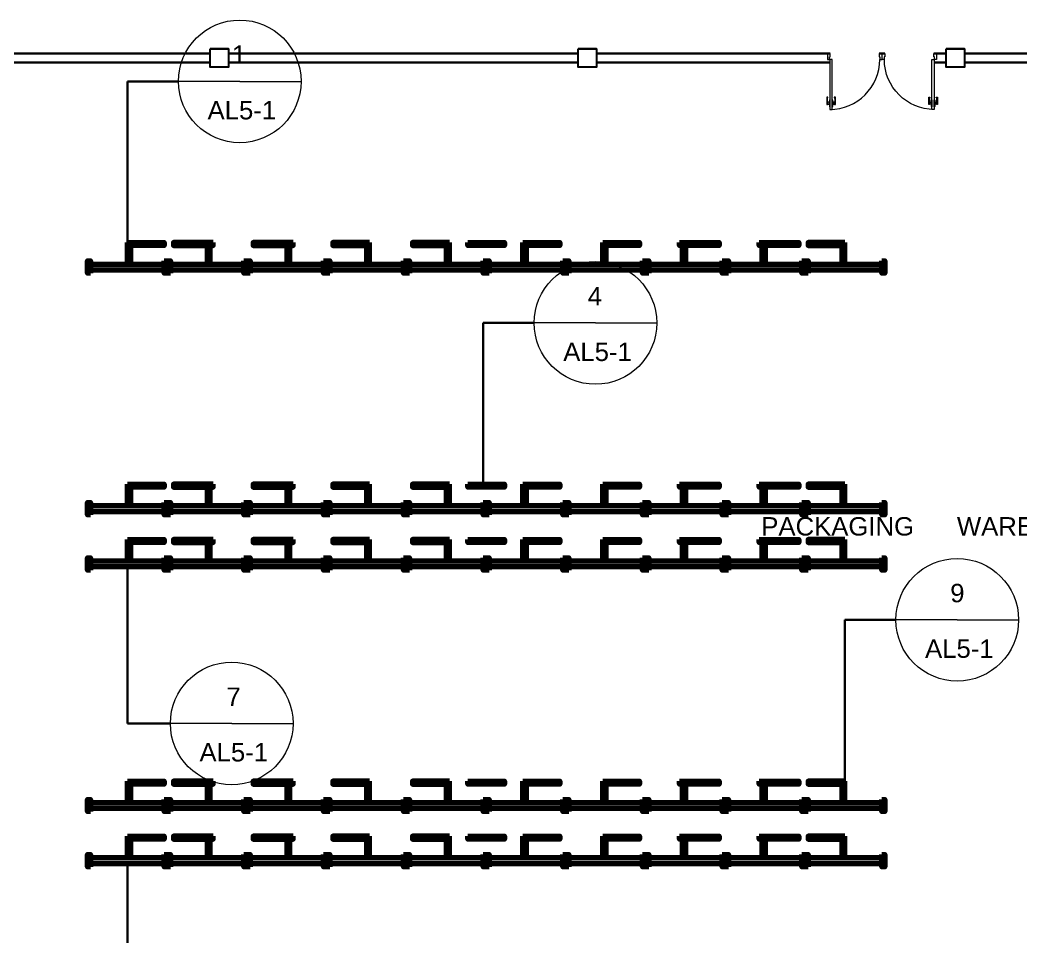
# Model space of a CAD drawing. Header units: millimetres. Extents: x 3339 to 2017737, y 4955 to 2748989.
# Drawn here: x 1303939 to 1320261, y 1545168 to 1560120 of the extents above; entities that cross this region are included whole.
import ezdxf

# ---------------------------------------------------------------- set-up
doc = ezdxf.new("R2010")
doc.units = ezdxf.units.MM
doc.header["$LTSCALE"] = 30
for name, color, linetype, lineweight in [('A-DETL-GENF', 92, 'Continuous', 13), ('A-DOOR', 31, 'Continuous', 13), ('LIGHTING LAYOUT', 8, 'Continuous', 30), ('LL BLK', 250, 'Continuous', 211), ('LL BLK 2', 1, 'Continuous', 30), ('PANNEL', 255, 'Continuous', 5), ('T-WAL', 4, 'Continuous', 5)]:
    doc.layers.add(name, color=color, linetype=linetype, lineweight=lineweight)
doc.layers.add('POSTE', color=50, linetype='Continuous')
doc.styles.get("Standard").update_dxf_attribs({"font": 'arial.ttf'})

# ---------------------------------------------------------------- blocks, each defined once
blk = doc.blocks.new('Poste 3')
at = {"layer": 'POSTE'}
blk.add_lwpolyline([(0, 0), (300, 0), (300, -300), (0, -300)], close=True, dxfattribs=at)
blk = doc.blocks.new('D4')
at = {"layer": 'A-DETL-GENF'}
for p, q in [((-1072, -29), (-1072, -112)), ((-1052, -29), (-1072, -29)), ((-1060, -41), (-1072, -30)), ((-1072, -112), (-1060, -112)), ((-1059, -112), (-1072, -112)), ((-1072, -112), (-1072, -150)), ((-1072, -150), (-1059, -150)), ((-1060, -112), (-1060, -41)), ((-1060, -41), (-1052, -41)), ((-1059, -150), (-1059, -112)), ((-1059, -115), (-1059, -147)), ((-1027, -115), (-1059, -115)), ((-1059, -147), (-1027, -147)), ((-1052, -41), (-1052, -29)), ((-1021, -74), (-1027, -80)), ((-1027, -80), (-1027, -182)), ((-1027, -147), (-1027, -115)), ((-1021, -188), (-1021, -74)), ((-974, -80), (-981, -74)), ((-981, -74), (-981, -188)), ((-974, -182), (-974, -80)), ((-943, -115), (-974, -115)), ((-974, -115), (-974, -147)), ((-974, -147), (-943, -147)), ((-930, -29), (-949, -29)), ((-949, -29), (-949, -41)), ((-949, -41), (-941, -41)), ((-943, -112), (-943, -150)), ((-930, -112), (-943, -112)), ((-943, -147), (-943, -115)), ((-943, -150), (-930, -150)), ((-941, -41), (-930, -30)), ((-941, -41), (-941, -112)), ((-941, -112), (-930, -112)), ((-930, -112), (-930, -29)), ((-930, -150), (-930, -112)), ((-1027, -182), (-1021, -188)), ((-981, -188), (-974, -182))]:
    blk.add_line(p, q, dxfattribs=at)
at = {"layer": 'A-DOOR', "lineweight": 18}
for p, q in [((-1059, 683), (-1024, 683)), ((-1014, 683), (-1059, 683)), ((-1059, 683), (-1059, 583)), ((-1014, 626), (-1014, 683)), ((-169, 683), (-214, 683)), ((-214, 683), (-214, 626)), ((-204, 683), (-169, 683)), ((-169, 583), (-169, 683)), ((-1059, 583), (-1024, 583)), ((-1024, 583), (-1024, 626)), ((-1024, 626), (-1014, 626)), ((-981, 583), (-1021, 583)), ((-1021, 583), (-1021, -231)), ((-981, -231), (-981, 583)), ((-214, 626), (-204, 626)), ((-204, 626), (-204, 583)), ((-204, 583), (-169, 583)), ((-1021, -231), (-981, -231))]:
    blk.add_line(p, q, dxfattribs=at)
at = {"layer": 'A-DOOR'}
blk.add_arc((-1021, 583), 814, 270, 0, dxfattribs=at)
blk = doc.blocks.new('DOOR')
at = {"layer": 'A-DOOR', "xscale": -1}
blk.add_blockref('D4', (-1059, -683), dxfattribs=at)
blk = doc.blocks.new('D2')
at = {"layer": 'T-WAL', "xscale": -1, "rotation": 270}
blk.add_blockref('DOOR', (0, 0), dxfattribs=at)
at = {"layer": 'T-WAL', "rotation": 270}
blk.add_blockref('DOOR', (0, -1780), dxfattribs=at)
blk = doc.blocks.new('LL')
at = {"layer": 'LL BLK'}
h = blk.add_hatch(color=256, dxfattribs=at)
h.dxf.hatch_style = 1
h.paths.add_polyline_path([(50, 0), (0, 0), (0, -200), (50, -200), (50, -150)])
h.paths.add_polyline_path([(1250, -150), (1250, -50), (50, -50), (50, -150)])
h.paths.add_polyline_path([(1300, 0), (1250, 0), (1250, -200), (1300, -200)])
blk.add_line((50, -150), (50, -200), dxfattribs=at)
blk.add_lwpolyline([(50, -200), (0, -200), (0, 0), (50, 0), (50, -150)], dxfattribs=at)
for points in [[(1250, 0), (1300, 0), (1300, -200), (1250, -200)], [(50, -50), (1250, -50), (1250, -150), (50, -150)]]:
    blk.add_lwpolyline(points, close=True, dxfattribs=at)

msp = doc.modelspace()

# ---------------------------------------------------------------- hatches: boundary and pattern name
at = {"layer": 'LL BLK'}
h = msp.add_hatch(color=256, dxfattribs=at)
h.dxf.hatch_style = 1
h.paths.add_polyline_path([(1305739.934, 1556441.263), (1305689.934, 1556441.263), (1305689.934, 1556141.263), (1305739.934, 1556141.263)])
h.paths.add_polyline_path([(1306289.934, 1556491.263), (1305689.934, 1556491.263), (1305689.934, 1556441.263), (1305739.934, 1556441.263), (1306289.934, 1556441.263)])
h = msp.add_hatch(color=256, dxfattribs=at)
h.dxf.hatch_style = 1
h.paths.add_polyline_path([(1306989.934, 1556441.263), (1307039.934, 1556441.263), (1307039.934, 1556141.263), (1306989.934, 1556141.263)])
h.paths.add_polyline_path([(1306439.934, 1556491.263), (1307039.934, 1556491.263), (1307039.934, 1556441.263), (1306989.934, 1556441.263), (1306439.934, 1556441.263)])
h = msp.add_hatch(color=256, dxfattribs=at)
h.dxf.hatch_style = 1
h.paths.add_polyline_path([(1307089.934, 1556491.263), (1307039.934, 1556491.263), (1307039.934, 1556441.263), (1307089.934, 1556441.263)])
h = msp.add_hatch(color=256, dxfattribs=at)
h.dxf.hatch_style = 1
h.paths.add_polyline_path([(1308289.934, 1556441.263), (1308339.934, 1556441.263), (1308339.934, 1556141.263), (1308289.934, 1556141.263)])
h.paths.add_polyline_path([(1307739.934, 1556491.263), (1308339.934, 1556491.263), (1308339.934, 1556441.263), (1308289.934, 1556441.263), (1307739.934, 1556441.263)])
h = msp.add_hatch(color=256, dxfattribs=at)
h.dxf.hatch_style = 1
h.paths.add_polyline_path([(1308389.934, 1556491.263), (1308339.934, 1556491.263), (1308339.934, 1556441.263), (1308389.934, 1556441.263)])
h = msp.add_hatch(color=256, dxfattribs=at)
h.dxf.hatch_style = 1
h.paths.add_polyline_path([(1309589.934, 1556441.263), (1309639.934, 1556441.263), (1309639.934, 1556141.263), (1309589.934, 1556141.263)])
h.paths.add_polyline_path([(1309039.934, 1556491.263), (1309639.934, 1556491.263), (1309639.934, 1556441.263), (1309589.934, 1556441.263), (1309039.934, 1556441.263)])
h = msp.add_hatch(color=256, dxfattribs=at)
h.dxf.hatch_style = 1
h.paths.add_polyline_path([(1310889.934, 1556441.263), (1310939.934, 1556441.263), (1310939.934, 1556141.263), (1310889.934, 1556141.263)])
h.paths.add_polyline_path([(1310339.934, 1556491.263), (1310939.934, 1556491.263), (1310939.934, 1556441.263), (1310889.934, 1556441.263), (1310339.934, 1556441.263)])
h = msp.add_hatch(color=256, dxfattribs=at)
h.dxf.hatch_style = 1
h.paths.add_polyline_path([(1311239.934, 1556441.263), (1311839.934, 1556441.263), (1311839.934, 1556491.263), (1311239.934, 1556491.263)])
h = msp.add_hatch(color=256, dxfattribs=at)
h.dxf.hatch_style = 1
h.paths.add_polyline_path([(1312189.934, 1556441.263), (1312139.934, 1556441.263), (1312139.934, 1556141.263), (1312189.934, 1556141.263)])
h.paths.add_polyline_path([(1312739.934, 1556491.263), (1312139.934, 1556491.263), (1312139.934, 1556441.263), (1312189.934, 1556441.263), (1312739.934, 1556441.263)])
h = msp.add_hatch(color=256, dxfattribs=at)
h.dxf.hatch_style = 1
h.paths.add_polyline_path([(1313489.934, 1556441.263), (1313439.934, 1556441.263), (1313439.934, 1556141.263), (1313489.934, 1556141.263)])
h.paths.add_polyline_path([(1314039.934, 1556491.263), (1313439.934, 1556491.263), (1313439.934, 1556441.263), (1313489.934, 1556441.263), (1314039.934, 1556441.263)])
h = msp.add_hatch(color=256, dxfattribs=at)
h.dxf.hatch_style = 1
h.paths.add_polyline_path([(1314689.934, 1556441.263), (1314739.934, 1556441.263), (1314739.934, 1556491.263), (1314689.934, 1556491.263)])
h = msp.add_hatch(color=256, dxfattribs=at)
h.dxf.hatch_style = 1
h.paths.add_polyline_path([(1314789.934, 1556441.263), (1314739.934, 1556441.263), (1314739.934, 1556141.263), (1314789.934, 1556141.263)])
h.paths.add_polyline_path([(1315339.934, 1556491.263), (1314739.934, 1556491.263), (1314739.934, 1556441.263), (1314789.934, 1556441.263), (1315339.934, 1556441.263)])
h = msp.add_hatch(color=256, dxfattribs=at)
h.dxf.hatch_style = 1
h.paths.add_polyline_path([(1315989.934, 1556441.263), (1316039.934, 1556441.263), (1316039.934, 1556491.263), (1315989.934, 1556491.263)])
h = msp.add_hatch(color=256, dxfattribs=at)
h.dxf.hatch_style = 1
h.paths.add_polyline_path([(1316089.934, 1556441.263), (1316039.934, 1556441.263), (1316039.934, 1556141.263), (1316089.934, 1556141.263)])
h.paths.add_polyline_path([(1316639.934, 1556491.263), (1316039.934, 1556491.263), (1316039.934, 1556441.263), (1316089.934, 1556441.263), (1316639.934, 1556441.263)])
h = msp.add_hatch(color=256, dxfattribs=at)
h.dxf.hatch_style = 1
h.paths.add_polyline_path([(1317339.934, 1556441.263), (1317389.934, 1556441.263), (1317389.934, 1556141.263), (1317339.934, 1556141.263)])
h.paths.add_polyline_path([(1316789.934, 1556491.263), (1317389.934, 1556491.263), (1317389.934, 1556441.263), (1317339.934, 1556441.263), (1316789.934, 1556441.263)])
h = msp.add_hatch(color=256, dxfattribs=at)
h.dxf.hatch_style = 1
h.paths.add_polyline_path([(1305739.934, 1552501.263), (1305689.934, 1552501.263), (1305689.934, 1552201.263), (1305739.934, 1552201.263)])
h.paths.add_polyline_path([(1306289.934, 1552551.263), (1305689.934, 1552551.263), (1305689.934, 1552501.263), (1305739.934, 1552501.263), (1306289.934, 1552501.263)])
h = msp.add_hatch(color=256, dxfattribs=at)
h.dxf.hatch_style = 1
h.paths.add_polyline_path([(1306989.934, 1552501.263), (1307039.934, 1552501.263), (1307039.934, 1552201.263), (1306989.934, 1552201.263)])
h.paths.add_polyline_path([(1306439.934, 1552551.263), (1307039.934, 1552551.263), (1307039.934, 1552501.263), (1306989.934, 1552501.263), (1306439.934, 1552501.263)])
h = msp.add_hatch(color=256, dxfattribs=at)
h.dxf.hatch_style = 1
h.paths.add_polyline_path([(1307089.934, 1552551.263), (1307039.934, 1552551.263), (1307039.934, 1552501.263), (1307089.934, 1552501.263)])
h = msp.add_hatch(color=256, dxfattribs=at)
h.dxf.hatch_style = 1
h.paths.add_polyline_path([(1308289.934, 1552501.263), (1308339.934, 1552501.263), (1308339.934, 1552201.263), (1308289.934, 1552201.263)])
h.paths.add_polyline_path([(1307739.934, 1552551.263), (1308339.934, 1552551.263), (1308339.934, 1552501.263), (1308289.934, 1552501.263), (1307739.934, 1552501.263)])
h = msp.add_hatch(color=256, dxfattribs=at)
h.dxf.hatch_style = 1
h.paths.add_polyline_path([(1308389.934, 1552551.263), (1308339.934, 1552551.263), (1308339.934, 1552501.263), (1308389.934, 1552501.263)])
h = msp.add_hatch(color=256, dxfattribs=at)
h.dxf.hatch_style = 1
h.paths.add_polyline_path([(1309589.934, 1552501.263), (1309639.934, 1552501.263), (1309639.934, 1552201.263), (1309589.934, 1552201.263)])
h.paths.add_polyline_path([(1309039.934, 1552551.263), (1309639.934, 1552551.263), (1309639.934, 1552501.263), (1309589.934, 1552501.263), (1309039.934, 1552501.263)])
h = msp.add_hatch(color=256, dxfattribs=at)
h.dxf.hatch_style = 1
h.paths.add_polyline_path([(1310889.934, 1552501.263), (1310939.934, 1552501.263), (1310939.934, 1552201.263), (1310889.934, 1552201.263)])
h.paths.add_polyline_path([(1310339.934, 1552551.263), (1310939.934, 1552551.263), (1310939.934, 1552501.263), (1310889.934, 1552501.263), (1310339.934, 1552501.263)])
h = msp.add_hatch(color=256, dxfattribs=at)
h.dxf.hatch_style = 1
h.paths.add_polyline_path([(1311239.934, 1552501.263), (1311839.934, 1552501.263), (1311839.934, 1552551.263), (1311239.934, 1552551.263)])
h = msp.add_hatch(color=256, dxfattribs=at)
h.dxf.hatch_style = 1
h.paths.add_polyline_path([(1312189.934, 1552501.263), (1312139.934, 1552501.263), (1312139.934, 1552201.263), (1312189.934, 1552201.263)])
h.paths.add_polyline_path([(1312739.934, 1552551.263), (1312139.934, 1552551.263), (1312139.934, 1552501.263), (1312189.934, 1552501.263), (1312739.934, 1552501.263)])
h = msp.add_hatch(color=256, dxfattribs=at)
h.dxf.hatch_style = 1
h.paths.add_polyline_path([(1313489.934, 1552501.263), (1313439.934, 1552501.263), (1313439.934, 1552201.263), (1313489.934, 1552201.263)])
h.paths.add_polyline_path([(1314039.934, 1552551.263), (1313439.934, 1552551.263), (1313439.934, 1552501.263), (1313489.934, 1552501.263), (1314039.934, 1552501.263)])
h = msp.add_hatch(color=256, dxfattribs=at)
h.dxf.hatch_style = 1
h.paths.add_polyline_path([(1314689.934, 1552501.263), (1314739.934, 1552501.263), (1314739.934, 1552551.263), (1314689.934, 1552551.263)])
h = msp.add_hatch(color=256, dxfattribs=at)
h.dxf.hatch_style = 1
h.paths.add_polyline_path([(1314789.934, 1552501.263), (1314739.934, 1552501.263), (1314739.934, 1552201.263), (1314789.934, 1552201.263)])
h.paths.add_polyline_path([(1315339.934, 1552551.263), (1314739.934, 1552551.263), (1314739.934, 1552501.263), (1314789.934, 1552501.263), (1315339.934, 1552501.263)])
h = msp.add_hatch(color=256, dxfattribs=at)
h.dxf.hatch_style = 1
h.paths.add_polyline_path([(1315989.934, 1552501.263), (1316039.934, 1552501.263), (1316039.934, 1552551.263), (1315989.934, 1552551.263)])
h = msp.add_hatch(color=256, dxfattribs=at)
h.dxf.hatch_style = 1
h.paths.add_polyline_path([(1316089.934, 1552501.263), (1316039.934, 1552501.263), (1316039.934, 1552201.263), (1316089.934, 1552201.263)])
h.paths.add_polyline_path([(1316639.934, 1552551.263), (1316039.934, 1552551.263), (1316039.934, 1552501.263), (1316089.934, 1552501.263), (1316639.934, 1552501.263)])
h = msp.add_hatch(color=256, dxfattribs=at)
h.dxf.hatch_style = 1
h.paths.add_polyline_path([(1317339.934, 1552501.263), (1317389.934, 1552501.263), (1317389.934, 1552201.263), (1317339.934, 1552201.263)])
h.paths.add_polyline_path([(1316789.934, 1552551.263), (1317389.934, 1552551.263), (1317389.934, 1552501.263), (1317339.934, 1552501.263), (1316789.934, 1552501.263)])
h = msp.add_hatch(color=256, dxfattribs=at)
h.dxf.hatch_style = 1
h.paths.add_polyline_path([(1305739.934, 1551601.263), (1305689.934, 1551601.263), (1305689.934, 1551301.263), (1305739.934, 1551301.263)])
h.paths.add_polyline_path([(1306289.934, 1551651.263), (1305689.934, 1551651.263), (1305689.934, 1551601.263), (1305739.934, 1551601.263), (1306289.934, 1551601.263)])
h = msp.add_hatch(color=256, dxfattribs=at)
h.dxf.hatch_style = 1
h.paths.add_polyline_path([(1306989.934, 1551601.263), (1307039.934, 1551601.263), (1307039.934, 1551301.263), (1306989.934, 1551301.263)])
h.paths.add_polyline_path([(1306439.934, 1551651.263), (1307039.934, 1551651.263), (1307039.934, 1551601.263), (1306989.934, 1551601.263), (1306439.934, 1551601.263)])
h = msp.add_hatch(color=256, dxfattribs=at)
h.dxf.hatch_style = 1
h.paths.add_polyline_path([(1307089.934, 1551651.263), (1307039.934, 1551651.263), (1307039.934, 1551601.263), (1307089.934, 1551601.263)])
h = msp.add_hatch(color=256, dxfattribs=at)
h.dxf.hatch_style = 1
h.paths.add_polyline_path([(1308289.934, 1551601.263), (1308339.934, 1551601.263), (1308339.934, 1551301.263), (1308289.934, 1551301.263)])
h.paths.add_polyline_path([(1307739.934, 1551651.263), (1308339.934, 1551651.263), (1308339.934, 1551601.263), (1308289.934, 1551601.263), (1307739.934, 1551601.263)])
h = msp.add_hatch(color=256, dxfattribs=at)
h.dxf.hatch_style = 1
h.paths.add_polyline_path([(1308389.934, 1551651.263), (1308339.934, 1551651.263), (1308339.934, 1551601.263), (1308389.934, 1551601.263)])
h = msp.add_hatch(color=256, dxfattribs=at)
h.dxf.hatch_style = 1
h.paths.add_polyline_path([(1309589.934, 1551601.263), (1309639.934, 1551601.263), (1309639.934, 1551301.263), (1309589.934, 1551301.263)])
h.paths.add_polyline_path([(1309039.934, 1551651.263), (1309639.934, 1551651.263), (1309639.934, 1551601.263), (1309589.934, 1551601.263), (1309039.934, 1551601.263)])
h = msp.add_hatch(color=256, dxfattribs=at)
h.dxf.hatch_style = 1
h.paths.add_polyline_path([(1310889.934, 1551601.263), (1310939.934, 1551601.263), (1310939.934, 1551301.263), (1310889.934, 1551301.263)])
h.paths.add_polyline_path([(1310339.934, 1551651.263), (1310939.934, 1551651.263), (1310939.934, 1551601.263), (1310889.934, 1551601.263), (1310339.934, 1551601.263)])
h = msp.add_hatch(color=256, dxfattribs=at)
h.dxf.hatch_style = 1
h.paths.add_polyline_path([(1311239.934, 1551601.263), (1311839.934, 1551601.263), (1311839.934, 1551651.263), (1311239.934, 1551651.263)])
h = msp.add_hatch(color=256, dxfattribs=at)
h.dxf.hatch_style = 1
h.paths.add_polyline_path([(1312189.934, 1551601.263), (1312139.934, 1551601.263), (1312139.934, 1551301.263), (1312189.934, 1551301.263)])
h.paths.add_polyline_path([(1312739.934, 1551651.263), (1312139.934, 1551651.263), (1312139.934, 1551601.263), (1312189.934, 1551601.263), (1312739.934, 1551601.263)])
h = msp.add_hatch(color=256, dxfattribs=at)
h.dxf.hatch_style = 1
h.paths.add_polyline_path([(1313489.934, 1551601.263), (1313439.934, 1551601.263), (1313439.934, 1551301.263), (1313489.934, 1551301.263)])
h.paths.add_polyline_path([(1314039.934, 1551651.263), (1313439.934, 1551651.263), (1313439.934, 1551601.263), (1313489.934, 1551601.263), (1314039.934, 1551601.263)])
h = msp.add_hatch(color=256, dxfattribs=at)
h.dxf.hatch_style = 1
h.paths.add_polyline_path([(1314689.934, 1551601.263), (1314739.934, 1551601.263), (1314739.934, 1551651.263), (1314689.934, 1551651.263)])
h = msp.add_hatch(color=256, dxfattribs=at)
h.dxf.hatch_style = 1
h.paths.add_polyline_path([(1314789.934, 1551601.263), (1314739.934, 1551601.263), (1314739.934, 1551301.263), (1314789.934, 1551301.263)])
h.paths.add_polyline_path([(1315339.934, 1551651.263), (1314739.934, 1551651.263), (1314739.934, 1551601.263), (1314789.934, 1551601.263), (1315339.934, 1551601.263)])
h = msp.add_hatch(color=256, dxfattribs=at)
h.dxf.hatch_style = 1
h.paths.add_polyline_path([(1315989.934, 1551601.263), (1316039.934, 1551601.263), (1316039.934, 1551651.263), (1315989.934, 1551651.263)])
h = msp.add_hatch(color=256, dxfattribs=at)
h.dxf.hatch_style = 1
h.paths.add_polyline_path([(1316089.934, 1551601.263), (1316039.934, 1551601.263), (1316039.934, 1551301.263), (1316089.934, 1551301.263)])
h.paths.add_polyline_path([(1316639.934, 1551651.263), (1316039.934, 1551651.263), (1316039.934, 1551601.263), (1316089.934, 1551601.263), (1316639.934, 1551601.263)])
h = msp.add_hatch(color=256, dxfattribs=at)
h.dxf.hatch_style = 1
h.paths.add_polyline_path([(1317339.934, 1551601.263), (1317389.934, 1551601.263), (1317389.934, 1551301.263), (1317339.934, 1551301.263)])
h.paths.add_polyline_path([(1316789.934, 1551651.263), (1317389.934, 1551651.263), (1317389.934, 1551601.263), (1317339.934, 1551601.263), (1316789.934, 1551601.263)])
h = msp.add_hatch(color=256, dxfattribs=at)
h.dxf.hatch_style = 1
h.paths.add_polyline_path([(1305739.934, 1547661.263), (1305689.934, 1547661.263), (1305689.934, 1547361.263), (1305739.934, 1547361.263)])
h.paths.add_polyline_path([(1306289.934, 1547711.263), (1305689.934, 1547711.263), (1305689.934, 1547661.263), (1305739.934, 1547661.263), (1306289.934, 1547661.263)])
h = msp.add_hatch(color=256, dxfattribs=at)
h.dxf.hatch_style = 1
h.paths.add_polyline_path([(1306989.934, 1547661.263), (1307039.934, 1547661.263), (1307039.934, 1547361.263), (1306989.934, 1547361.263)])
h.paths.add_polyline_path([(1306439.934, 1547711.263), (1307039.934, 1547711.263), (1307039.934, 1547661.263), (1306989.934, 1547661.263), (1306439.934, 1547661.263)])
h = msp.add_hatch(color=256, dxfattribs=at)
h.dxf.hatch_style = 1
h.paths.add_polyline_path([(1307089.934, 1547711.263), (1307039.934, 1547711.263), (1307039.934, 1547661.263), (1307089.934, 1547661.263)])
h = msp.add_hatch(color=256, dxfattribs=at)
h.dxf.hatch_style = 1
h.paths.add_polyline_path([(1308289.934, 1547661.263), (1308339.934, 1547661.263), (1308339.934, 1547361.263), (1308289.934, 1547361.263)])
h.paths.add_polyline_path([(1307739.934, 1547711.263), (1308339.934, 1547711.263), (1308339.934, 1547661.263), (1308289.934, 1547661.263), (1307739.934, 1547661.263)])
h = msp.add_hatch(color=256, dxfattribs=at)
h.dxf.hatch_style = 1
h.paths.add_polyline_path([(1308389.934, 1547711.263), (1308339.934, 1547711.263), (1308339.934, 1547661.263), (1308389.934, 1547661.263)])
h = msp.add_hatch(color=256, dxfattribs=at)
h.dxf.hatch_style = 1
h.paths.add_polyline_path([(1309589.934, 1547661.263), (1309639.934, 1547661.263), (1309639.934, 1547361.263), (1309589.934, 1547361.263)])
h.paths.add_polyline_path([(1309039.934, 1547711.263), (1309639.934, 1547711.263), (1309639.934, 1547661.263), (1309589.934, 1547661.263), (1309039.934, 1547661.263)])
h = msp.add_hatch(color=256, dxfattribs=at)
h.dxf.hatch_style = 1
h.paths.add_polyline_path([(1310889.934, 1547661.263), (1310939.934, 1547661.263), (1310939.934, 1547361.263), (1310889.934, 1547361.263)])
h.paths.add_polyline_path([(1310339.934, 1547711.263), (1310939.934, 1547711.263), (1310939.934, 1547661.263), (1310889.934, 1547661.263), (1310339.934, 1547661.263)])
h = msp.add_hatch(color=256, dxfattribs=at)
h.dxf.hatch_style = 1
h.paths.add_polyline_path([(1311239.934, 1547661.263), (1311839.934, 1547661.263), (1311839.934, 1547711.263), (1311239.934, 1547711.263)])
h = msp.add_hatch(color=256, dxfattribs=at)
h.dxf.hatch_style = 1
h.paths.add_polyline_path([(1312189.934, 1547661.263), (1312139.934, 1547661.263), (1312139.934, 1547361.263), (1312189.934, 1547361.263)])
h.paths.add_polyline_path([(1312739.934, 1547711.263), (1312139.934, 1547711.263), (1312139.934, 1547661.263), (1312189.934, 1547661.263), (1312739.934, 1547661.263)])
h = msp.add_hatch(color=256, dxfattribs=at)
h.dxf.hatch_style = 1
h.paths.add_polyline_path([(1313489.934, 1547661.263), (1313439.934, 1547661.263), (1313439.934, 1547361.263), (1313489.934, 1547361.263)])
h.paths.add_polyline_path([(1314039.934, 1547711.263), (1313439.934, 1547711.263), (1313439.934, 1547661.263), (1313489.934, 1547661.263), (1314039.934, 1547661.263)])
h = msp.add_hatch(color=256, dxfattribs=at)
h.dxf.hatch_style = 1
h.paths.add_polyline_path([(1314689.934, 1547661.263), (1314739.934, 1547661.263), (1314739.934, 1547711.263), (1314689.934, 1547711.263)])
h = msp.add_hatch(color=256, dxfattribs=at)
h.dxf.hatch_style = 1
h.paths.add_polyline_path([(1314789.934, 1547661.263), (1314739.934, 1547661.263), (1314739.934, 1547361.263), (1314789.934, 1547361.263)])
h.paths.add_polyline_path([(1315339.934, 1547711.263), (1314739.934, 1547711.263), (1314739.934, 1547661.263), (1314789.934, 1547661.263), (1315339.934, 1547661.263)])
h = msp.add_hatch(color=256, dxfattribs=at)
h.dxf.hatch_style = 1
h.paths.add_polyline_path([(1315989.934, 1547661.263), (1316039.934, 1547661.263), (1316039.934, 1547711.263), (1315989.934, 1547711.263)])
h = msp.add_hatch(color=256, dxfattribs=at)
h.dxf.hatch_style = 1
h.paths.add_polyline_path([(1316089.934, 1547661.263), (1316039.934, 1547661.263), (1316039.934, 1547361.263), (1316089.934, 1547361.263)])
h.paths.add_polyline_path([(1316639.934, 1547711.263), (1316039.934, 1547711.263), (1316039.934, 1547661.263), (1316089.934, 1547661.263), (1316639.934, 1547661.263)])
h = msp.add_hatch(color=256, dxfattribs=at)
h.dxf.hatch_style = 1
h.paths.add_polyline_path([(1317339.934, 1547661.263), (1317389.934, 1547661.263), (1317389.934, 1547361.263), (1317339.934, 1547361.263)])
h.paths.add_polyline_path([(1316789.934, 1547711.263), (1317389.934, 1547711.263), (1317389.934, 1547661.263), (1317339.934, 1547661.263), (1316789.934, 1547661.263)])
h = msp.add_hatch(color=256, dxfattribs=at)
h.dxf.hatch_style = 1
h.paths.add_polyline_path([(1305739.934, 1546761.263), (1305689.934, 1546761.263), (1305689.934, 1546461.263), (1305739.934, 1546461.263)])
h.paths.add_polyline_path([(1306289.934, 1546811.263), (1305689.934, 1546811.263), (1305689.934, 1546761.263), (1305739.934, 1546761.263), (1306289.934, 1546761.263)])
h = msp.add_hatch(color=256, dxfattribs=at)
h.dxf.hatch_style = 1
h.paths.add_polyline_path([(1306989.934, 1546761.263), (1307039.934, 1546761.263), (1307039.934, 1546461.263), (1306989.934, 1546461.263)])
h.paths.add_polyline_path([(1306439.934, 1546811.263), (1307039.934, 1546811.263), (1307039.934, 1546761.263), (1306989.934, 1546761.263), (1306439.934, 1546761.263)])
h = msp.add_hatch(color=256, dxfattribs=at)
h.dxf.hatch_style = 1
h.paths.add_polyline_path([(1307089.934, 1546811.263), (1307039.934, 1546811.263), (1307039.934, 1546761.263), (1307089.934, 1546761.263)])
h = msp.add_hatch(color=256, dxfattribs=at)
h.dxf.hatch_style = 1
h.paths.add_polyline_path([(1308289.934, 1546761.263), (1308339.934, 1546761.263), (1308339.934, 1546461.263), (1308289.934, 1546461.263)])
h.paths.add_polyline_path([(1307739.934, 1546811.263), (1308339.934, 1546811.263), (1308339.934, 1546761.263), (1308289.934, 1546761.263), (1307739.934, 1546761.263)])
h = msp.add_hatch(color=256, dxfattribs=at)
h.dxf.hatch_style = 1
h.paths.add_polyline_path([(1308389.934, 1546811.263), (1308339.934, 1546811.263), (1308339.934, 1546761.263), (1308389.934, 1546761.263)])
h = msp.add_hatch(color=256, dxfattribs=at)
h.dxf.hatch_style = 1
h.paths.add_polyline_path([(1309589.934, 1546761.263), (1309639.934, 1546761.263), (1309639.934, 1546461.263), (1309589.934, 1546461.263)])
h.paths.add_polyline_path([(1309039.934, 1546811.263), (1309639.934, 1546811.263), (1309639.934, 1546761.263), (1309589.934, 1546761.263), (1309039.934, 1546761.263)])
h = msp.add_hatch(color=256, dxfattribs=at)
h.dxf.hatch_style = 1
h.paths.add_polyline_path([(1310889.934, 1546761.263), (1310939.934, 1546761.263), (1310939.934, 1546461.263), (1310889.934, 1546461.263)])
h.paths.add_polyline_path([(1310339.934, 1546811.263), (1310939.934, 1546811.263), (1310939.934, 1546761.263), (1310889.934, 1546761.263), (1310339.934, 1546761.263)])
h = msp.add_hatch(color=256, dxfattribs=at)
h.dxf.hatch_style = 1
h.paths.add_polyline_path([(1311239.934, 1546761.263), (1311839.934, 1546761.263), (1311839.934, 1546811.263), (1311239.934, 1546811.263)])
h = msp.add_hatch(color=256, dxfattribs=at)
h.dxf.hatch_style = 1
h.paths.add_polyline_path([(1312189.934, 1546761.263), (1312139.934, 1546761.263), (1312139.934, 1546461.263), (1312189.934, 1546461.263)])
h.paths.add_polyline_path([(1312739.934, 1546811.263), (1312139.934, 1546811.263), (1312139.934, 1546761.263), (1312189.934, 1546761.263), (1312739.934, 1546761.263)])
h = msp.add_hatch(color=256, dxfattribs=at)
h.dxf.hatch_style = 1
h.paths.add_polyline_path([(1313489.934, 1546761.263), (1313439.934, 1546761.263), (1313439.934, 1546461.263), (1313489.934, 1546461.263)])
h.paths.add_polyline_path([(1314039.934, 1546811.263), (1313439.934, 1546811.263), (1313439.934, 1546761.263), (1313489.934, 1546761.263), (1314039.934, 1546761.263)])
h = msp.add_hatch(color=256, dxfattribs=at)
h.dxf.hatch_style = 1
h.paths.add_polyline_path([(1314689.934, 1546761.263), (1314739.934, 1546761.263), (1314739.934, 1546811.263), (1314689.934, 1546811.263)])
h = msp.add_hatch(color=256, dxfattribs=at)
h.dxf.hatch_style = 1
h.paths.add_polyline_path([(1314789.934, 1546761.263), (1314739.934, 1546761.263), (1314739.934, 1546461.263), (1314789.934, 1546461.263)])
h.paths.add_polyline_path([(1315339.934, 1546811.263), (1314739.934, 1546811.263), (1314739.934, 1546761.263), (1314789.934, 1546761.263), (1315339.934, 1546761.263)])
h = msp.add_hatch(color=256, dxfattribs=at)
h.dxf.hatch_style = 1
h.paths.add_polyline_path([(1315989.934, 1546761.263), (1316039.934, 1546761.263), (1316039.934, 1546811.263), (1315989.934, 1546811.263)])
h = msp.add_hatch(color=256, dxfattribs=at)
h.dxf.hatch_style = 1
h.paths.add_polyline_path([(1316089.934, 1546761.263), (1316039.934, 1546761.263), (1316039.934, 1546461.263), (1316089.934, 1546461.263)])
h.paths.add_polyline_path([(1316639.934, 1546811.263), (1316039.934, 1546811.263), (1316039.934, 1546761.263), (1316089.934, 1546761.263), (1316639.934, 1546761.263)])
h = msp.add_hatch(color=256, dxfattribs=at)
h.dxf.hatch_style = 1
h.paths.add_polyline_path([(1317339.934, 1546761.263), (1317389.934, 1546761.263), (1317389.934, 1546461.263), (1317339.934, 1546461.263)])
h.paths.add_polyline_path([(1316789.934, 1546811.263), (1317389.934, 1546811.263), (1317389.934, 1546761.263), (1317339.934, 1546761.263), (1316789.934, 1546761.263)])

# ---------------------------------------------------------------- linework, layer by layer
at = {"layer": 'LIGHTING LAYOUT', "transparency": 33554585}
for p, q in [((1307039.934, 1559651.263), (1307339.934, 1559651.263)), ((1313039.934, 1559651.263), (1313339.934, 1559651.263)), ((1319039.934, 1559651.263), (1319339.934, 1559651.263)), ((1307039.934, 1559576.263), (1303574.771, 1559576.263)), ((1313039.934, 1559576.263), (1307339.934, 1559576.263)), ((1317150.444, 1559576.263), (1313339.934, 1559576.263)), ((1318040.444, 1559576.263), (1317950.444, 1559576.263)), ((1319039.934, 1559576.263), (1318840.444, 1559576.263)), ((1324233.377, 1559576.263), (1319339.934, 1559576.263)), ((1307039.934, 1559426.263), (1303574.771, 1559426.263)), ((1313039.934, 1559426.263), (1307339.934, 1559426.263)), ((1317143.444, 1559426.263), (1313339.934, 1559426.263)), ((1319039.934, 1559426.263), (1318847.444, 1559426.263)), ((1324233.377, 1559426.263), (1319339.934, 1559426.263))]:
    msp.add_line(p, q, dxfattribs=at)
at = {"layer": 'LL BLK'}
for points in [[(1305689.934, 1556491.263), (1306289.934, 1556491.263), (1306289.934, 1556441.263), (1305689.934, 1556441.263)], [(1305689.934, 1556441.263), (1305739.934, 1556441.263), (1305739.934, 1556141.263), (1305689.934, 1556141.263)], [(1307039.934, 1556491.263), (1306439.934, 1556491.263), (1306439.934, 1556441.263), (1307039.934, 1556441.263)], [(1307039.934, 1556441.263), (1306989.934, 1556441.263), (1306989.934, 1556141.263), (1307039.934, 1556141.263)], [(1307089.934, 1556491.263), (1307039.934, 1556491.263), (1307039.934, 1556441.263), (1307089.934, 1556441.263)], [(1308339.934, 1556491.263), (1307739.934, 1556491.263), (1307739.934, 1556441.263), (1308339.934, 1556441.263)], [(1308339.934, 1556441.263), (1308289.934, 1556441.263), (1308289.934, 1556141.263), (1308339.934, 1556141.263)], [(1308389.934, 1556491.263), (1308339.934, 1556491.263), (1308339.934, 1556441.263), (1308389.934, 1556441.263)], [(1309639.934, 1556491.263), (1309039.934, 1556491.263), (1309039.934, 1556441.263), (1309639.934, 1556441.263)], [(1309639.934, 1556441.263), (1309589.934, 1556441.263), (1309589.934, 1556141.263), (1309639.934, 1556141.263)], [(1310939.934, 1556491.263), (1310339.934, 1556491.263), (1310339.934, 1556441.263), (1310939.934, 1556441.263)], [(1310939.934, 1556441.263), (1310889.934, 1556441.263), (1310889.934, 1556141.263), (1310939.934, 1556141.263)], [(1311239.934, 1556491.263), (1311839.934, 1556491.263), (1311839.934, 1556441.263), (1311239.934, 1556441.263)], [(1312139.934, 1556491.263), (1312739.934, 1556491.263), (1312739.934, 1556441.263), (1312139.934, 1556441.263)], [(1312139.934, 1556441.263), (1312189.934, 1556441.263), (1312189.934, 1556141.263), (1312139.934, 1556141.263)], [(1313439.934, 1556491.263), (1314039.934, 1556491.263), (1314039.934, 1556441.263), (1313439.934, 1556441.263)], [(1313439.934, 1556441.263), (1313489.934, 1556441.263), (1313489.934, 1556141.263), (1313439.934, 1556141.263)], [(1314689.934, 1556491.263), (1314739.934, 1556491.263), (1314739.934, 1556441.263), (1314689.934, 1556441.263)], [(1314739.934, 1556491.263), (1315339.934, 1556491.263), (1315339.934, 1556441.263), (1314739.934, 1556441.263)], [(1314739.934, 1556441.263), (1314789.934, 1556441.263), (1314789.934, 1556141.263), (1314739.934, 1556141.263)], [(1315989.934, 1556491.263), (1316039.934, 1556491.263), (1316039.934, 1556441.263), (1315989.934, 1556441.263)], [(1316039.934, 1556491.263), (1316639.934, 1556491.263), (1316639.934, 1556441.263), (1316039.934, 1556441.263)], [(1316039.934, 1556441.263), (1316089.934, 1556441.263), (1316089.934, 1556141.263), (1316039.934, 1556141.263)], [(1317389.934, 1556491.263), (1316789.934, 1556491.263), (1316789.934, 1556441.263), (1317389.934, 1556441.263)], [(1317389.934, 1556441.263), (1317339.934, 1556441.263), (1317339.934, 1556141.263), (1317389.934, 1556141.263)], [(1305689.934, 1552551.263), (1306289.934, 1552551.263), (1306289.934, 1552501.263), (1305689.934, 1552501.263)], [(1305689.934, 1552501.263), (1305739.934, 1552501.263), (1305739.934, 1552201.263), (1305689.934, 1552201.263)], [(1307039.934, 1552551.263), (1306439.934, 1552551.263), (1306439.934, 1552501.263), (1307039.934, 1552501.263)], [(1307039.934, 1552501.263), (1306989.934, 1552501.263), (1306989.934, 1552201.263), (1307039.934, 1552201.263)], [(1307089.934, 1552551.263), (1307039.934, 1552551.263), (1307039.934, 1552501.263), (1307089.934, 1552501.263)], [(1308339.934, 1552551.263), (1307739.934, 1552551.263), (1307739.934, 1552501.263), (1308339.934, 1552501.263)], [(1308339.934, 1552501.263), (1308289.934, 1552501.263), (1308289.934, 1552201.263), (1308339.934, 1552201.263)], [(1308389.934, 1552551.263), (1308339.934, 1552551.263), (1308339.934, 1552501.263), (1308389.934, 1552501.263)], [(1309639.934, 1552551.263), (1309039.934, 1552551.263), (1309039.934, 1552501.263), (1309639.934, 1552501.263)], [(1309639.934, 1552501.263), (1309589.934, 1552501.263), (1309589.934, 1552201.263), (1309639.934, 1552201.263)], [(1310939.934, 1552551.263), (1310339.934, 1552551.263), (1310339.934, 1552501.263), (1310939.934, 1552501.263)], [(1310939.934, 1552501.263), (1310889.934, 1552501.263), (1310889.934, 1552201.263), (1310939.934, 1552201.263)], [(1311239.934, 1552551.263), (1311839.934, 1552551.263), (1311839.934, 1552501.263), (1311239.934, 1552501.263)], [(1312139.934, 1552551.263), (1312739.934, 1552551.263), (1312739.934, 1552501.263), (1312139.934, 1552501.263)], [(1312139.934, 1552501.263), (1312189.934, 1552501.263), (1312189.934, 1552201.263), (1312139.934, 1552201.263)], [(1313439.934, 1552551.263), (1314039.934, 1552551.263), (1314039.934, 1552501.263), (1313439.934, 1552501.263)], [(1313439.934, 1552501.263), (1313489.934, 1552501.263), (1313489.934, 1552201.263), (1313439.934, 1552201.263)], [(1314689.934, 1552551.263), (1314739.934, 1552551.263), (1314739.934, 1552501.263), (1314689.934, 1552501.263)], [(1314739.934, 1552551.263), (1315339.934, 1552551.263), (1315339.934, 1552501.263), (1314739.934, 1552501.263)], [(1314739.934, 1552501.263), (1314789.934, 1552501.263), (1314789.934, 1552201.263), (1314739.934, 1552201.263)], [(1315989.934, 1552551.263), (1316039.934, 1552551.263), (1316039.934, 1552501.263), (1315989.934, 1552501.263)], [(1316039.934, 1552551.263), (1316639.934, 1552551.263), (1316639.934, 1552501.263), (1316039.934, 1552501.263)], [(1316039.934, 1552501.263), (1316089.934, 1552501.263), (1316089.934, 1552201.263), (1316039.934, 1552201.263)], [(1317389.934, 1552551.263), (1316789.934, 1552551.263), (1316789.934, 1552501.263), (1317389.934, 1552501.263)], [(1317389.934, 1552501.263), (1317339.934, 1552501.263), (1317339.934, 1552201.263), (1317389.934, 1552201.263)], [(1305689.934, 1551651.263), (1306289.934, 1551651.263), (1306289.934, 1551601.263), (1305689.934, 1551601.263)], [(1305689.934, 1551601.263), (1305739.934, 1551601.263), (1305739.934, 1551301.263), (1305689.934, 1551301.263)], [(1307039.934, 1551651.263), (1306439.934, 1551651.263), (1306439.934, 1551601.263), (1307039.934, 1551601.263)], [(1307039.934, 1551601.263), (1306989.934, 1551601.263), (1306989.934, 1551301.263), (1307039.934, 1551301.263)], [(1307089.934, 1551651.263), (1307039.934, 1551651.263), (1307039.934, 1551601.263), (1307089.934, 1551601.263)], [(1308339.934, 1551651.263), (1307739.934, 1551651.263), (1307739.934, 1551601.263), (1308339.934, 1551601.263)], [(1308339.934, 1551601.263), (1308289.934, 1551601.263), (1308289.934, 1551301.263), (1308339.934, 1551301.263)], [(1308389.934, 1551651.263), (1308339.934, 1551651.263), (1308339.934, 1551601.263), (1308389.934, 1551601.263)], [(1309639.934, 1551651.263), (1309039.934, 1551651.263), (1309039.934, 1551601.263), (1309639.934, 1551601.263)], [(1309639.934, 1551601.263), (1309589.934, 1551601.263), (1309589.934, 1551301.263), (1309639.934, 1551301.263)], [(1310939.934, 1551651.263), (1310339.934, 1551651.263), (1310339.934, 1551601.263), (1310939.934, 1551601.263)], [(1310939.934, 1551601.263), (1310889.934, 1551601.263), (1310889.934, 1551301.263), (1310939.934, 1551301.263)], [(1311239.934, 1551651.263), (1311839.934, 1551651.263), (1311839.934, 1551601.263), (1311239.934, 1551601.263)], [(1312139.934, 1551651.263), (1312739.934, 1551651.263), (1312739.934, 1551601.263), (1312139.934, 1551601.263)], [(1312139.934, 1551601.263), (1312189.934, 1551601.263), (1312189.934, 1551301.263), (1312139.934, 1551301.263)], [(1313439.934, 1551651.263), (1314039.934, 1551651.263), (1314039.934, 1551601.263), (1313439.934, 1551601.263)], [(1313439.934, 1551601.263), (1313489.934, 1551601.263), (1313489.934, 1551301.263), (1313439.934, 1551301.263)], [(1314689.934, 1551651.263), (1314739.934, 1551651.263), (1314739.934, 1551601.263), (1314689.934, 1551601.263)], [(1314739.934, 1551651.263), (1315339.934, 1551651.263), (1315339.934, 1551601.263), (1314739.934, 1551601.263)], [(1314739.934, 1551601.263), (1314789.934, 1551601.263), (1314789.934, 1551301.263), (1314739.934, 1551301.263)], [(1315989.934, 1551651.263), (1316039.934, 1551651.263), (1316039.934, 1551601.263), (1315989.934, 1551601.263)], [(1316039.934, 1551651.263), (1316639.934, 1551651.263), (1316639.934, 1551601.263), (1316039.934, 1551601.263)], [(1316039.934, 1551601.263), (1316089.934, 1551601.263), (1316089.934, 1551301.263), (1316039.934, 1551301.263)], [(1317389.934, 1551651.263), (1316789.934, 1551651.263), (1316789.934, 1551601.263), (1317389.934, 1551601.263)], [(1317389.934, 1551601.263), (1317339.934, 1551601.263), (1317339.934, 1551301.263), (1317389.934, 1551301.263)], [(1305689.934, 1547711.263), (1306289.934, 1547711.263), (1306289.934, 1547661.263), (1305689.934, 1547661.263)], [(1307039.934, 1547711.263), (1306439.934, 1547711.263), (1306439.934, 1547661.263), (1307039.934, 1547661.263)], [(1307089.934, 1547711.263), (1307039.934, 1547711.263), (1307039.934, 1547661.263), (1307089.934, 1547661.263)], [(1308339.934, 1547711.263), (1307739.934, 1547711.263), (1307739.934, 1547661.263), (1308339.934, 1547661.263)], [(1308389.934, 1547711.263), (1308339.934, 1547711.263), (1308339.934, 1547661.263), (1308389.934, 1547661.263)], [(1309639.934, 1547711.263), (1309039.934, 1547711.263), (1309039.934, 1547661.263), (1309639.934, 1547661.263)], [(1310939.934, 1547711.263), (1310339.934, 1547711.263), (1310339.934, 1547661.263), (1310939.934, 1547661.263)], [(1311239.934, 1547711.263), (1311839.934, 1547711.263), (1311839.934, 1547661.263), (1311239.934, 1547661.263)], [(1312139.934, 1547711.263), (1312739.934, 1547711.263), (1312739.934, 1547661.263), (1312139.934, 1547661.263)], [(1313439.934, 1547711.263), (1314039.934, 1547711.263), (1314039.934, 1547661.263), (1313439.934, 1547661.263)], [(1314689.934, 1547711.263), (1314739.934, 1547711.263), (1314739.934, 1547661.263), (1314689.934, 1547661.263)], [(1314739.934, 1547711.263), (1315339.934, 1547711.263), (1315339.934, 1547661.263), (1314739.934, 1547661.263)], [(1315989.934, 1547711.263), (1316039.934, 1547711.263), (1316039.934, 1547661.263), (1315989.934, 1547661.263)], [(1316039.934, 1547711.263), (1316639.934, 1547711.263), (1316639.934, 1547661.263), (1316039.934, 1547661.263)], [(1317389.934, 1547711.263), (1316789.934, 1547711.263), (1316789.934, 1547661.263), (1317389.934, 1547661.263)], [(1305689.934, 1547661.263), (1305739.934, 1547661.263), (1305739.934, 1547361.263), (1305689.934, 1547361.263)], [(1307039.934, 1547661.263), (1306989.934, 1547661.263), (1306989.934, 1547361.263), (1307039.934, 1547361.263)], [(1308339.934, 1547661.263), (1308289.934, 1547661.263), (1308289.934, 1547361.263), (1308339.934, 1547361.263)], [(1309639.934, 1547661.263), (1309589.934, 1547661.263), (1309589.934, 1547361.263), (1309639.934, 1547361.263)], [(1310939.934, 1547661.263), (1310889.934, 1547661.263), (1310889.934, 1547361.263), (1310939.934, 1547361.263)], [(1312139.934, 1547661.263), (1312189.934, 1547661.263), (1312189.934, 1547361.263), (1312139.934, 1547361.263)], [(1313439.934, 1547661.263), (1313489.934, 1547661.263), (1313489.934, 1547361.263), (1313439.934, 1547361.263)], [(1314739.934, 1547661.263), (1314789.934, 1547661.263), (1314789.934, 1547361.263), (1314739.934, 1547361.263)], [(1316039.934, 1547661.263), (1316089.934, 1547661.263), (1316089.934, 1547361.263), (1316039.934, 1547361.263)], [(1317389.934, 1547661.263), (1317339.934, 1547661.263), (1317339.934, 1547361.263), (1317389.934, 1547361.263)], [(1305689.934, 1546811.263), (1306289.934, 1546811.263), (1306289.934, 1546761.263), (1305689.934, 1546761.263)], [(1305689.934, 1546761.263), (1305739.934, 1546761.263), (1305739.934, 1546461.263), (1305689.934, 1546461.263)], [(1307039.934, 1546811.263), (1306439.934, 1546811.263), (1306439.934, 1546761.263), (1307039.934, 1546761.263)], [(1307039.934, 1546761.263), (1306989.934, 1546761.263), (1306989.934, 1546461.263), (1307039.934, 1546461.263)], [(1307089.934, 1546811.263), (1307039.934, 1546811.263), (1307039.934, 1546761.263), (1307089.934, 1546761.263)], [(1308339.934, 1546811.263), (1307739.934, 1546811.263), (1307739.934, 1546761.263), (1308339.934, 1546761.263)], [(1308339.934, 1546761.263), (1308289.934, 1546761.263), (1308289.934, 1546461.263), (1308339.934, 1546461.263)], [(1308389.934, 1546811.263), (1308339.934, 1546811.263), (1308339.934, 1546761.263), (1308389.934, 1546761.263)], [(1309639.934, 1546811.263), (1309039.934, 1546811.263), (1309039.934, 1546761.263), (1309639.934, 1546761.263)], [(1309639.934, 1546761.263), (1309589.934, 1546761.263), (1309589.934, 1546461.263), (1309639.934, 1546461.263)], [(1310939.934, 1546811.263), (1310339.934, 1546811.263), (1310339.934, 1546761.263), (1310939.934, 1546761.263)], [(1310939.934, 1546761.263), (1310889.934, 1546761.263), (1310889.934, 1546461.263), (1310939.934, 1546461.263)], [(1311239.934, 1546811.263), (1311839.934, 1546811.263), (1311839.934, 1546761.263), (1311239.934, 1546761.263)], [(1312139.934, 1546811.263), (1312739.934, 1546811.263), (1312739.934, 1546761.263), (1312139.934, 1546761.263)], [(1312139.934, 1546761.263), (1312189.934, 1546761.263), (1312189.934, 1546461.263), (1312139.934, 1546461.263)], [(1313439.934, 1546811.263), (1314039.934, 1546811.263), (1314039.934, 1546761.263), (1313439.934, 1546761.263)], [(1313439.934, 1546761.263), (1313489.934, 1546761.263), (1313489.934, 1546461.263), (1313439.934, 1546461.263)], [(1314689.934, 1546811.263), (1314739.934, 1546811.263), (1314739.934, 1546761.263), (1314689.934, 1546761.263)], [(1314739.934, 1546811.263), (1315339.934, 1546811.263), (1315339.934, 1546761.263), (1314739.934, 1546761.263)], [(1314739.934, 1546761.263), (1314789.934, 1546761.263), (1314789.934, 1546461.263), (1314739.934, 1546461.263)], [(1315989.934, 1546811.263), (1316039.934, 1546811.263), (1316039.934, 1546761.263), (1315989.934, 1546761.263)], [(1316039.934, 1546811.263), (1316639.934, 1546811.263), (1316639.934, 1546761.263), (1316039.934, 1546761.263)], [(1316039.934, 1546761.263), (1316089.934, 1546761.263), (1316089.934, 1546461.263), (1316039.934, 1546461.263)], [(1317389.934, 1546811.263), (1316789.934, 1546811.263), (1316789.934, 1546761.263), (1317389.934, 1546761.263)], [(1317389.934, 1546761.263), (1317339.934, 1546761.263), (1317339.934, 1546461.263), (1317389.934, 1546461.263)]]:
    msp.add_lwpolyline(points, close=True, dxfattribs=at)
at = {"layer": 'LL BLK 2'}
for p, q in [((1306521.643, 1559119.904), (1305689.934, 1559119.904)), ((1305689.934, 1556491.263), (1305689.934, 1559119.904)), ((1312321.643, 1555179.904), (1311489.934, 1555179.904)), ((1311489.934, 1552551.263), (1311489.934, 1555179.904)), ((1305689.934, 1551201.263), (1305689.934, 1548649.904)), ((1318221.643, 1550339.904), (1317389.934, 1550339.904)), ((1317389.934, 1547711.263), (1317389.934, 1550339.904)), ((1306389.934, 1548649.904), (1305689.934, 1548649.904)), ((1305689.934, 1546361.263), (1305689.934, 1543809.904))]:
    msp.add_line(p, q, dxfattribs=at)
at = {"layer": 'PANNEL'}
for p, q in [((1307521.643, 1559119.904), (1306521.643, 1559119.904)), ((1307521.643, 1559119.904), (1308521.643, 1559119.904)), ((1313321.643, 1555179.904), (1312321.643, 1555179.904)), ((1313321.643, 1555179.904), (1314321.643, 1555179.904)), ((1319221.643, 1550339.904), (1318221.643, 1550339.904)), ((1319221.643, 1550339.904), (1320221.643, 1550339.904)), ((1307389.934, 1548649.904), (1306389.934, 1548649.904)), ((1307389.934, 1548649.904), (1308389.934, 1548649.904))]:
    msp.add_line(p, q, dxfattribs=at)
for centre in [(1307521.643, 1559119.904), (1313321.643, 1555179.904), (1319221.643, 1550339.904), (1307389.934, 1548649.904)]:
    msp.add_circle(centre, 1000, dxfattribs=at)

# ---------------------------------------------------------------- block references
at = {"layer": 'LIGHTING LAYOUT', "transparency": 33554585}
for p in [(1307039.934, 1559651.263), (1313039.934, 1559651.263), (1319039.934, 1559651.263)]:
    msp.add_blockref('Poste 3', p, dxfattribs=at)
at = {"layer": 'LIGHTING LAYOUT', "transparency": 33554585, "rotation": 90}
msp.add_blockref('D2', (1317105.444, 1559576.263), dxfattribs=at)
at = {"layer": 'LL BLK'}
for p in [(1305039.934, 1556191.263), (1306339.934, 1556191.263), (1307639.934, 1556191.263), (1308939.934, 1556191.263), (1310239.934, 1556191.263), (1311539.934, 1556191.263), (1312839.934, 1556191.263), (1314139.934, 1556191.263), (1315439.934, 1556191.263), (1316739.934, 1556191.263), (1305039.934, 1552251.263), (1306339.934, 1552251.263), (1307639.934, 1552251.263), (1308939.934, 1552251.263), (1310239.934, 1552251.263), (1311539.934, 1552251.263), (1312839.934, 1552251.263), (1314139.934, 1552251.263), (1315439.934, 1552251.263), (1316739.934, 1552251.263), (1305039.934, 1551351.263), (1306339.934, 1551351.263), (1307639.934, 1551351.263), (1308939.934, 1551351.263), (1310239.934, 1551351.263), (1311539.934, 1551351.263), (1312839.934, 1551351.263), (1314139.934, 1551351.263), (1315439.934, 1551351.263), (1316739.934, 1551351.263), (1305039.934, 1547411.263), (1306339.934, 1547411.263), (1307639.934, 1547411.263), (1308939.934, 1547411.263), (1310239.934, 1547411.263), (1311539.934, 1547411.263), (1312839.934, 1547411.263), (1314139.934, 1547411.263), (1315439.934, 1547411.263), (1316739.934, 1547411.263), (1305039.934, 1546511.263), (1306339.934, 1546511.263), (1307639.934, 1546511.263), (1308939.934, 1546511.263), (1310239.934, 1546511.263), (1311539.934, 1546511.263), (1312839.934, 1546511.263), (1314139.934, 1546511.263), (1315439.934, 1546511.263), (1316739.934, 1546511.263)]:
    msp.add_blockref('LL', p, dxfattribs=at)

# ---------------------------------------------------------------- texts
at = {"layer": 'LIGHTING LAYOUT', "transparency": 33554585, "insert": (1316026.012, 1552013.763), "char_height": 300, "attachment_point": 1}
msp.add_mtext_dynamic_manual_height_columns('PACKAGING      WAREHOUSE', width=8167.63992, gutter_width=1500, heights=[0], dxfattribs=at)
at = {"layer": 'PANNEL', "char_height": 300, "attachment_point": 1}
for s, width, heights, insert in [('   1 ', 736.07443, [0], (1307045.307, 1559705.891)), ('AL5-1', 649.62746, [310.232], (1306996.706, 1558799.508)), ('   4 ', 736.07443, [0], (1312845.307, 1555765.891)), ('AL5-1', 649.62746, [310.232], (1312796.706, 1554859.508)), ('9 ', 736.07443, [0], (1319107.016, 1550925.891)), ('AL5-1', 649.62746, [310.232], (1318696.706, 1550019.508)), ('7 ', 736.07443, [0], (1307305.307, 1549235.891)), ('AL5-1', 649.62746, [310.232], (1306864.996, 1548329.508))]:
    msp.add_mtext_dynamic_manual_height_columns(s, width=width, gutter_width=1500, heights=heights, dxfattribs=dict(at, insert=insert))

doc.saveas('drawing.dxf')
